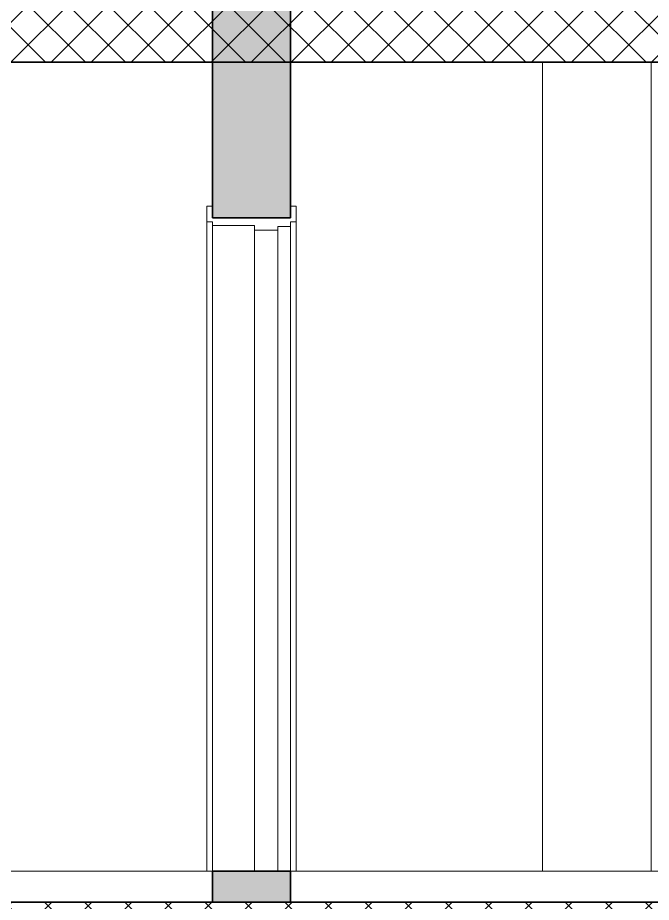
# Model space of a CAD drawing. Header units: millimetres. Extents: x -15634 to 67596, y -3027 to 55843.
# Drawn here: x 36258 to 38294, y 20796 to 23639 of the extents above; entities that cross this region are included whole.
import ezdxf

# ---------------------------------------------------------------- set-up
doc = ezdxf.new("R2010")
doc.units = ezdxf.units.MM
doc.header["$MEASUREMENT"] = 0
doc.set_wipeout_variables(frame=1)
doc.linetypes.add('Wipeout_Contour', pattern=[1000, 0, -1000])
doc.layers.add('aaaa oxhakat', color=7, linetype='Continuous')
doc.layers.add('Structural - Bearing', color=7, linetype='Continuous')
for name, color, linetype, lineweight in [('Structural - Bearing_Pen_No__1', 7, 'Continuous', 13), ('Structural - Bearing_Pen_No__101', 252, 'Continuous', 13), ('Structural - Bearing_Pen_No__7', 7, 'Continuous', 35)]:
    doc.layers.add(name, color=color, linetype=linetype, lineweight=lineweight)
doc.layers.add('Structural - Bearing_Pen_No__61', color=7, linetype='Continuous', lineweight=20, true_color=0x6a6a6a)
doc.layers.add('Structural - Bearing_Pen_No__82', color=7, linetype='Continuous', lineweight=20, true_color=0xaaaaaa)
pattern_1 = [(45, (0, 0), (-64.34671, 64.34671), []), (135, (0, 0), (64.34671, 64.34671), [])]

msp = doc.modelspace()

# ---------------------------------------------------------------- wipeouts: each hides what was drawn before it
at = {"color": 254, "linetype": 'Wipeout_Contour', "lineweight": 0, "ltscale": 176403.352798}
msp.add_wipeout([(37944.4, 20795.6), (38294.4, 20795.6), (38294.4, 23495.6), (37944.4, 23495.6)], dxfattribs=at).dxf.layer = 'Structural - Bearing'
at = {"color": 254, "linetype": 'Wipeout_Contour', "lineweight": 0, "ltscale": 172594.234505}
msp.add_wipeout([(37153.4, 22982.6), (37134.4, 22982.6), (37134.4, 20895.6), (37153.4, 20895.6)], dxfattribs=at).dxf.layer = 'Structural - Bearing'
at = {"color": 254, "linetype": 'Wipeout_Contour', "lineweight": 0, "ltscale": 171920.835135}
msp.add_wipeout([(37019.4, 22970.6), (36884.4, 22970.6), (36884.4, 20895.6), (37019.4, 20895.6)], dxfattribs=at).dxf.layer = 'Structural - Bearing'

# ---------------------------------------------------------------- next in the draw order: linework, layer by layer
at = {"layer": 'Structural - Bearing_Pen_No__82', "color": 253, "linetype": 'Continuous', "lineweight": 20, "true_color": 0xaaaaaa}
msp.add_line((38294.4, 20895.6), (38294.4, 23495.6), dxfattribs=at)

# ---------------------------------------------------------------- next in the draw order: wipeouts: each hides what was drawn before it
at = {"color": 254, "linetype": 'Wipeout_Contour', "lineweight": 0, "ltscale": 390739.294721}
msp.add_wipeout([(37134.4, 20795.6), (37944.4, 20795.6), (37944.4, 23495.6), (37134.4, 23495.6), (37134.4, 23032.6), (37153.4, 23032.6), (37153.4, 22982.6), (37153.4, 20895.6), (37134.4, 20895.6)], dxfattribs=at).dxf.layer = 'Structural - Bearing'
at = {"color": 254, "linetype": 'Wipeout_Contour', "lineweight": 0, "ltscale": 171668.705456}
msp.add_wipeout([(36865.4, 22982.6), (36865.4, 20895.6), (36884.4, 20895.6), (36884.4, 22982.6)], dxfattribs=at).dxf.layer = 'Structural - Bearing'
at = {"color": 254, "linetype": 'Wipeout_Contour', "lineweight": 0, "ltscale": 172266.275109}
msp.add_wipeout([(37094.4, 22955.6), (37019.4, 22955.6), (37019.4, 20895.6), (37094.4, 20895.6)], dxfattribs=at).dxf.layer = 'Structural - Bearing'

# ---------------------------------------------------------------- next in the draw order: linework, layer by layer
at = {"layer": 'Structural - Bearing_Pen_No__1', "color": 7, "linetype": 'Continuous', "lineweight": 13}
for p, q in [((37134.4, 22995.6), (37134.4, 23695.6)), ((37134.4, 23032.6), (37153.4, 23032.6)), ((37134.4, 22995.6), (37134.4, 23032.6)), ((37153.4, 22982.6), (37153.4, 23032.6)), ((37019.4, 22995.6), (37134.4, 22995.6)), ((37134.4, 22967.6), (37134.4, 22982.6)), ((37134.4, 22982.6), (37153.4, 22982.6)), ((37019.4, 22955.6), (37019.4, 22970.6)), ((37019.4, 22955.6), (37094.4, 22955.6)), ((37094.4, 22967.6), (37134.4, 22967.6)), ((37094.4, 20895.6), (37094.4, 22967.6)), ((37094.4, 22955.6), (37094.4, 22967.6)), ((37094.4, 22967.6), (37134.4, 22967.6)), ((37134.4, 20895.6), (37134.4, 22967.6)), ((37094.4, 20895.6), (37134.4, 20895.6)), ((37134.4, 20795.6), (37134.4, 20895.6))]:
    msp.add_line(p, q, dxfattribs=at)
at = {"layer": 'Structural - Bearing_Pen_No__61', "color": 251, "linetype": 'Continuous', "lineweight": 20, "true_color": 0x6a6a6a}
msp.add_lwpolyline([(37134.4, 20895.6), (39594.4, 20895.6)], dxfattribs=at)
at = {"layer": 'Structural - Bearing_Pen_No__82', "color": 253, "linetype": 'Continuous', "lineweight": 20, "true_color": 0xaaaaaa}
for p, q in [((37944.4, 20895.6), (37944.4, 23495.6)), ((37153.4, 22982.6), (37153.4, 20895.6)), ((37019.4, 22955.6), (37019.4, 20895.6)), ((37153.4, 20895.6), (37134.4, 20895.6))]:
    msp.add_line(p, q, dxfattribs=at)

# ---------------------------------------------------------------- next in the draw order: wipeouts: each hides what was drawn before it
at = {"color": 254, "linetype": 'Wipeout_Contour', "lineweight": 0, "ltscale": 386627.317966}
msp.add_wipeout([(36884.4, 23495.6), (36484.4, 23495.6), (36484.4, 20795.6), (36884.4, 20795.6), (36884.4, 20895.6), (36865.4, 20895.6), (36865.4, 22982.6), (36865.4, 23032.6), (36884.4, 23032.6)], dxfattribs=at).dxf.layer = 'aaaa oxhakat'

# ---------------------------------------------------------------- next in the draw order: hatches: boundary and pattern name
at = {"layer": 'Structural - Bearing_Pen_No__1', "linetype": 'Continuous', "lineweight": 13}
h = msp.add_hatch(dxfattribs=at)
h.set_pattern_fill('CONCRETE_BLOCK', style=0, pattern_type=2)
h.set_pattern_definition(pattern_1)
h.paths.add_polyline_path([(-655.6, 23495.6), (44144.4, 23495.6), (44144.4, 23695.6), (-655.6, 23695.6)])
h = msp.add_hatch(dxfattribs=at)
h.set_pattern_fill('CONCRETE_BLOCK', style=0, pattern_type=2)
h.set_pattern_definition(pattern_1)
h.paths.add_polyline_path([(-655.6, 20595.6), (44144.4, 20595.6), (44144.4, 20795.6), (-655.6, 20795.6)])
at = {"layer": 'Structural - Bearing_Pen_No__101', "linetype": 'Continuous', "lineweight": 13}
for points in [[(36884.4, 23695.6), (36884.4, 22995.6), (37134.4, 22995.6), (37134.4, 23695.6)], [(36884.4, 20795.6), (37134.4, 20795.6), (37134.4, 20895.6), (36884.4, 20895.6)]]:
    msp.add_hatch(color=252, dxfattribs=at).paths.add_polyline_path(points)

# ---------------------------------------------------------------- next in the draw order: linework, layer by layer
at = {"layer": 'Structural - Bearing_Pen_No__1', "color": 7, "linetype": 'Continuous', "lineweight": 13}
for p, q in [((36884.4, 22995.6), (36884.4, 23695.6)), ((-655.6, 23495.6), (44144.4, 23495.6)), ((36865.4, 23032.6), (36884.4, 23032.6)), ((36865.4, 22982.6), (36865.4, 23032.6)), ((36884.4, 22995.6), (36884.4, 23032.6)), ((36865.4, 22982.6), (36884.4, 22982.6)), ((36884.4, 22995.6), (37019.4, 22995.6)), ((36884.4, 22995.6), (37134.4, 22995.6)), ((36884.4, 22970.6), (36884.4, 22982.6)), ((36884.4, 22970.6), (37019.4, 22970.6)), ((36884.4, 20895.6), (37134.4, 20895.6)), ((36884.4, 20795.6), (36884.4, 20895.6))]:
    msp.add_line(p, q, dxfattribs=at)
at = {"layer": 'Structural - Bearing_Pen_No__61', "color": 251, "linetype": 'Continuous', "lineweight": 20, "true_color": 0x6a6a6a}
msp.add_lwpolyline([(6604.4, 20895.6), (36884.4, 20895.6)], dxfattribs=at)
at = {"layer": 'Structural - Bearing_Pen_No__7', "color": 7, "linetype": 'Continuous', "lineweight": 35, "flags": 128}
for points in [[(-655.6, 23495.6), (44144.4, 23495.6), (44144.4, 23695.6), (-655.6, 23695.6)], [(36884.4, 23695.6), (36884.4, 22995.6), (37134.4, 22995.6), (37134.4, 23695.6)], [(36884.4, 20795.6), (37134.4, 20795.6), (37134.4, 20895.6), (36884.4, 20895.6)], [(-655.6, 20595.6), (44144.4, 20595.6), (44144.4, 20795.6), (-655.6, 20795.6)]]:
    msp.add_lwpolyline(points, close=True, dxfattribs=at)
at = {"layer": 'Structural - Bearing_Pen_No__82', "color": 253, "linetype": 'Continuous', "lineweight": 20, "true_color": 0xaaaaaa}
for p, q in [((36865.4, 22982.6), (36865.4, 20895.6)), ((36884.4, 22970.6), (36884.4, 20895.6)), ((36865.4, 20895.6), (36884.4, 20895.6))]:
    msp.add_line(p, q, dxfattribs=at)

doc.saveas('drawing.dxf')
